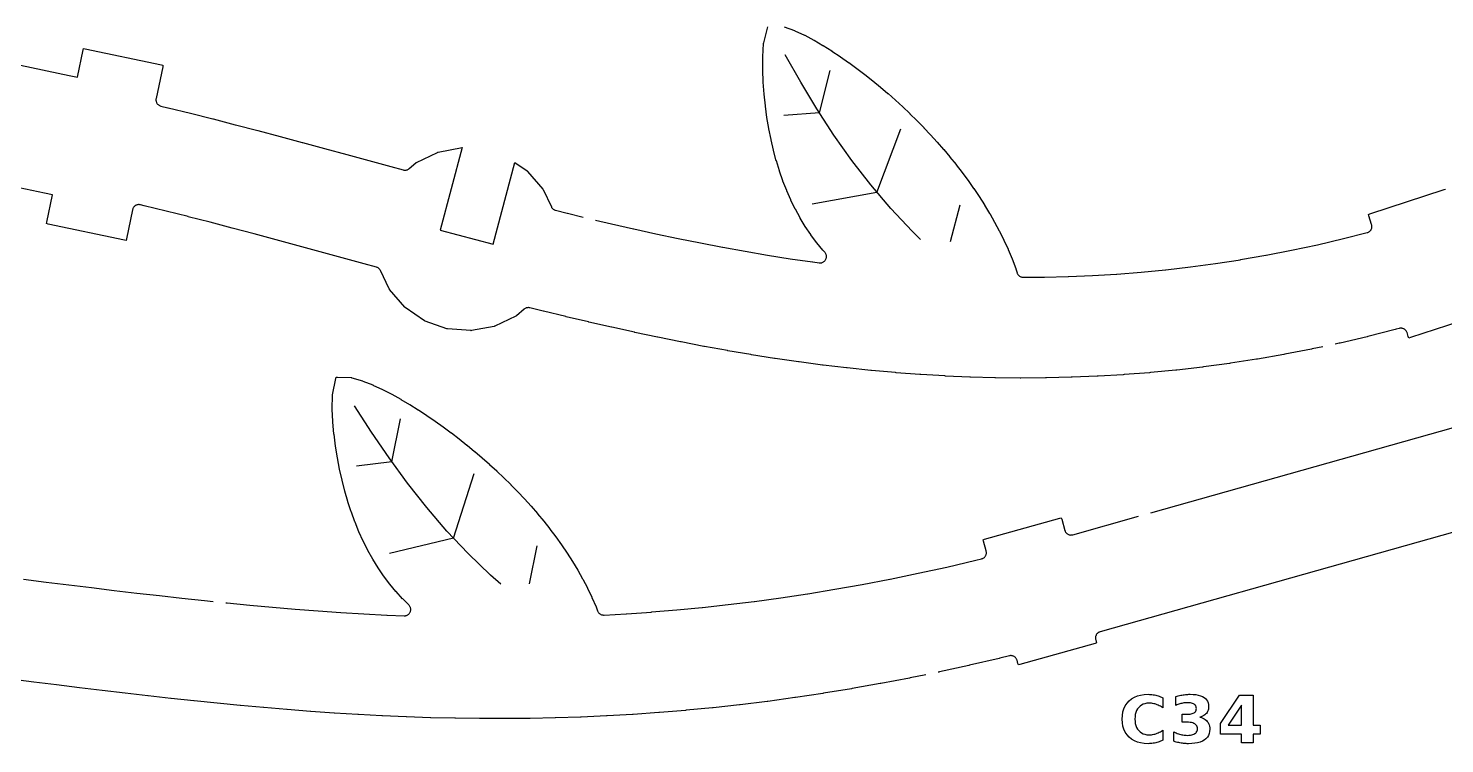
# Model space of a CAD drawing. Header units: millimetres. Extents: x 3 to 297, y 8 to 291.
# Drawn here: x 171.5 to 243.8, y 115.4 to 151.9 of the extents above; entities that cross this region are included whole.
import ezdxf

# ---------------------------------------------------------------- set-up
doc = ezdxf.new("R2010")
doc.units = ezdxf.units.MM
for name, color, linetype in [('CUT', 1, 'CONTINUOUS'), ('ENGRAVE', 5, 'CONTINUOUS'), ('SCORE', 7, 'CONTINUOUS')]:
    doc.layers.add(name, color=color, linetype=linetype)

msp = doc.modelspace()

# ---------------------------------------------------------------- linework, layer by layer
at = {"layer": 'CUT', "color": 1}
for points in [[(162.233, 151.8993), (173.5591, 149.5117), (173.975, 149.4241), (174.2673, 150.8106), (174.2874, 150.8872), (174.3656, 150.8747), (178.2639, 150.0529), (178.3405, 150.0328), (178.328, 149.9546), (177.9862, 148.3333), (177.981, 148.3006), (177.979, 148.2693), (177.9801, 148.238), (177.9841, 148.2069), (177.9911, 148.1764), (178.0011, 148.1467), (178.0138, 148.1181), (178.0293, 148.0908), (178.0473, 148.0652), (178.0677, 148.0414), (178.0903, 148.0197), (178.1149, 148.0002), (178.1412, 147.9832), (178.169, 147.9689), (178.1981, 147.9573), (178.23, 147.948), (178.5858, 147.8628), (178.6014, 147.859), (179.7383, 147.5792), (179.7521, 147.5758), (180.887, 147.2897), (180.8991, 147.2866), (182.0322, 146.995), (182.0427, 146.9923), (183.1742, 146.6959), (183.183, 146.6936), (184.3133, 146.3932), (184.3205, 146.3913), (185.4498, 146.0876), (185.4553, 146.0861), (186.584, 145.7799), (186.5878, 145.7789), (187.716, 145.4709), (188.8465, 145.1613), (189.9746, 144.8521), (190.5984, 144.6815), (190.6311, 144.6742), (190.6626, 144.6704), (190.6942, 144.6697), (190.7258, 144.672), (190.7571, 144.6774), (190.7876, 144.6859), (190.8172, 144.6972), (190.8455, 144.7114), (190.8723, 144.7283), (190.8988, 144.7489), (191.2496, 145.0495), (191.2629, 145.06), (191.2778, 145.0679), (192.348, 145.5806), (192.3636, 145.5872), (192.38, 145.591), (193.6163, 145.8223), (192.4945, 141.6035), (195.1908, 140.8865), (196.3006, 145.0602), (196.9244, 144.633), (196.9379, 144.6229), (196.9495, 144.6106), (197.7216, 143.7095), (197.7321, 143.6962), (197.74, 143.6813), (198.1618, 142.8007), (198.1778, 142.7712), (198.1956, 142.7449), (198.2158, 142.7204), (198.2383, 142.6981), (198.2629, 142.678), (198.2893, 142.6604), (198.3173, 142.6455), (198.3467, 142.6334), (198.3788, 142.6237), (198.9778, 142.4742), (198.9799, 142.4737), (199.7892, 142.2767)], [(200.4212, 142.125), (201.2335, 141.9329), (201.236, 141.9323), (202.3636, 141.6742), (202.3664, 141.6735), (203.4957, 141.4243), (203.4987, 141.4237), (204.63, 141.1841), (204.6332, 141.1835), (205.7668, 140.9542), (205.7702, 140.9535), (206.9063, 140.7353), (206.91, 140.7346), (208.049, 140.5281), (208.0529, 140.5274), (209.1951, 140.3333), (209.1992, 140.3326), (210.3448, 140.1515), (210.3492, 140.1509), (211.4986, 139.9836), (211.5032, 139.9829), (211.8326, 139.9393), (211.866, 139.9365), (211.8977, 139.937), (211.9292, 139.9405), (211.9602, 139.9471), (211.9904, 139.9567), (212.0196, 139.9692), (212.0473, 139.9845), (212.0735, 140.0024), (212.0978, 140.0228), (212.12, 140.0454), (212.1399, 140.0701), (212.1572, 140.0966), (212.1719, 140.1247), (212.1838, 140.1541), (212.1928, 140.1845), (212.1988, 140.2156), (212.2017, 140.2472), (212.2015, 140.2789), (212.1983, 140.3104), (212.192, 140.3414), (212.1826, 140.3717), (212.1704, 140.401), (212.1554, 140.4289), (212.1377, 140.4552), (212.1164, 140.4811), (212.0303, 140.5759), (212.0227, 140.5848), (211.71, 140.9648), (211.7029, 140.9739), (211.4087, 141.3693), (211.4021, 141.3786), (211.1259, 141.7895), (211.12, 141.7989), (210.8617, 142.225), (210.8563, 142.2343), (210.6157, 142.6755), (210.6109, 142.6848), (210.3877, 143.1409), (210.3834, 143.1501), (210.1772, 143.6209), (210.1735, 143.6298), (209.984, 144.115), (209.9809, 144.1236), (209.8077, 144.623), (209.805, 144.6313), (209.6479, 145.1445), (209.6456, 145.1525), (209.5043, 145.6793), (209.5024, 145.687), (209.3765, 146.2272), (209.3749, 146.2345), (209.2643, 146.7878), (209.263, 146.795), (209.1678, 147.3613), (209.1667, 147.3684), (209.087, 147.9479), (209.0861, 147.955), (209.0226, 148.548), (209.022, 148.5554), (208.9762, 149.1629), (208.9757, 149.1712), (208.9505, 149.7951), (208.9503, 149.8053), (208.952, 150.4495), (208.9525, 150.4646), (208.9975, 151.1414), (208.9992, 151.1562), (209.0023, 151.1709), (209.2188, 151.991)], [(210.0433, 151.9953), (210.5729, 151.8025), (210.5918, 151.7947), (211.0824, 151.5664), (211.0938, 151.5607), (211.5635, 151.3107), (211.5716, 151.3061), (212.0258, 151.041), (212.0322, 151.0372), (212.4739, 150.7605), (212.4792, 150.757), (212.9103, 150.4707), (212.9149, 150.4676), (213.3366, 150.1729), (213.3407, 150.17), (213.7539, 149.8678), (213.7577, 149.865), (214.1629, 149.556), (214.1665, 149.5532), (214.5642, 149.2378), (214.5676, 149.235), (214.958, 148.9135), (214.9613, 148.9107), (215.3446, 148.5831), (215.3478, 148.5804), (215.7241, 148.2469), (215.7273, 148.2441), (216.0967, 147.9049), (216.0998, 147.9021), (216.4623, 147.5572), (216.4654, 147.5542), (216.821, 147.2035), (216.824, 147.2005), (217.1726, 146.8441), (217.1756, 146.8409), (217.5172, 146.4786), (217.5202, 146.4754), (217.8545, 146.1071), (217.8575, 146.1037), (218.1845, 145.7295), (218.1876, 145.7259), (218.507, 145.3455), (218.51, 145.3418), (218.8218, 144.955), (218.8248, 144.9512), (219.1286, 144.5579), (219.1316, 144.5538), (219.4272, 144.1538), (219.4302, 144.1496), (219.7173, 143.7426), (219.7204, 143.7381), (219.9985, 143.3239), (220.0016, 143.3192), (220.2706, 142.8975), (220.2737, 142.8925), (220.5329, 142.4628), (220.536, 142.4575), (220.7851, 142.0196), (220.7882, 142.0139), (221.0263, 141.5672), (221.0295, 141.5611), (221.2559, 141.1049), (221.2591, 141.0982), (221.4727, 140.6319), (221.4759, 140.6245), (221.6754, 140.1469), (221.6787, 140.1385), (221.862, 139.6483), (221.8654, 139.6386), (221.9327, 139.4317), (221.9445, 139.4005), (221.9586, 139.3722), (221.9752, 139.3454), (221.9944, 139.3204), (222.016, 139.2974), (222.0396, 139.2765), (222.0652, 139.2581), (222.0925, 139.2422), (222.1211, 139.229), (222.1509, 139.2187), (222.1816, 139.2113), (222.2128, 139.2069), (222.2462, 139.2055), (223.3291, 139.2122), (223.3354, 139.2123), (224.5491, 139.2411), (224.5555, 139.2413), (225.7772, 139.292), (225.7837, 139.2923), (227.0139, 139.3657), (227.0205, 139.3662), (228.2595, 139.4629), (228.2662, 139.4635), (229.5144, 139.5843), (229.5211, 139.585), (230.779, 139.7306), (230.7858, 139.7315), (232.0537, 139.9027), (232.0605, 139.9037), (233.3389, 140.1011), (233.3457, 140.1023), (234.6349, 140.3268), (234.6418, 140.328), (235.9423, 140.5804), (235.9491, 140.5818), (237.2612, 140.8626), (237.268, 140.8642), (238.5921, 141.1744), (238.5989, 141.176), (239.8018, 141.4823), (239.8334, 141.492), (239.8623, 141.504), (239.8899, 141.5188), (239.916, 141.5361), (239.9402, 141.5558), (239.9625, 141.5778), (239.9825, 141.6018), (240.0002, 141.6276), (240.0152, 141.655), (240.0276, 141.6838), (240.0372, 141.7136), (240.0438, 141.7441), (240.0475, 141.7752), (240.0481, 141.8065), (240.0458, 141.8377), (240.0404, 141.8685), (240.0317, 141.9004), (239.8885, 142.3385), (239.8677, 142.4149), (239.9416, 142.4432), (243.7286, 143.6806), (243.805, 143.7015)], [(237.5343, 135.6544), (237.0009, 135.5402), (236.9531, 135.5305), (235.5965, 135.2672), (235.5485, 135.2584), (234.2031, 135.0241), (234.1551, 135.0162), (232.8206, 134.81), (232.7727, 134.803), (231.4488, 134.6243), (231.4011, 134.6183), (230.0875, 134.4662), (230.0401, 134.4611), (228.7366, 134.3349), (228.6897, 134.3308), (227.3959, 134.2298), (227.3495, 134.2266), (226.0652, 134.15), (226.0194, 134.1476), (224.7444, 134.0947), (224.6993, 134.0932), (223.4332, 134.0632), (223.3889, 134.0625), (222.1315, 134.0547), (222.088, 134.0547), (220.839, 134.0683), (220.7966, 134.0691), (219.5556, 134.1034), (219.5143, 134.1048), (218.2812, 134.159), (218.2409, 134.1611), (217.0154, 134.2344), (216.9763, 134.237), (215.758, 134.3288), (215.7203, 134.3319), (214.5089, 134.4414), (214.4725, 134.4449), (213.2679, 134.5713), (213.2329, 134.5752), (212.0346, 134.7177), (212.001, 134.7219), (210.809, 134.8799), (210.7768, 134.8844), (209.5906, 135.057), (209.56, 135.0617), (208.3793, 135.2483), (208.3502, 135.253), (207.1749, 135.4528), (207.1473, 135.4576), (205.977, 135.6698), (205.9511, 135.6747), (204.7854, 135.8986), (204.7611, 135.9033), (203.5999, 136.1382), (203.5772, 136.1429), (202.4202, 136.3879), (202.3991, 136.3924), (201.246, 136.6469), (201.2266, 136.6512), (200.0771, 136.9144), (200.0593, 136.9185), (198.9131, 137.1896), (198.897, 137.1935), (197.7538, 137.4717), (197.7394, 137.4753), (197.0673, 137.6431), (197.0352, 137.6495), (197.0044, 137.6526), (196.9734, 137.6528), (196.9426, 137.6501), (196.9122, 137.6444), (196.8824, 137.6359), (196.8536, 137.6245), (196.826, 137.6105), (196.7999, 137.5939), (196.774, 137.5738), (196.3816, 137.2375), (196.3683, 137.2271), (196.3534, 137.2191), (195.2832, 136.7065), (195.2677, 136.6998), (195.2512, 136.696), (194.0848, 136.4778), (194.0681, 136.4754), (194.0512, 136.476), (192.8681, 136.5671), (192.8513, 136.5692), (192.8352, 136.5741), (191.7159, 136.9683), (191.7002, 136.9746), (191.6859, 136.9835), (190.7068, 137.654), (190.6933, 137.6642), (190.6818, 137.6765), (189.9096, 138.5775), (189.8992, 138.5908), (189.8912, 138.6057), (189.4435, 139.5404), (189.428, 139.5692), (189.4108, 139.5949), (189.3912, 139.6189), (189.3694, 139.6409), (189.3457, 139.6607), (189.3202, 139.6782), (189.2931, 139.6931), (189.2647, 139.7055), (189.2336, 139.7156), (188.6152, 139.8848), (187.4859, 140.1943), (186.3592, 140.5029), (185.2341, 140.81), (184.1104, 141.1148), (184.1096, 141.1151), (182.9877, 141.4167), (182.9867, 141.417), (181.8658, 141.7149), (181.8645, 141.7152), (180.7444, 142.0086), (180.7429, 142.009), (179.6232, 142.2972), (179.6214, 142.2976), (178.5019, 142.5798), (178.4999, 142.5803), (177.3803, 142.8559), (177.3781, 142.8564), (177.1846, 142.9027), (177.1508, 142.9091), (177.1185, 142.9118), (177.0861, 142.9113), (177.0539, 142.9076), (177.0222, 142.9007), (176.9913, 142.8907), (176.9616, 142.8777), (176.9334, 142.8617), (176.9069, 142.843), (176.8823, 142.8218), (176.8601, 142.7982), (176.8402, 142.7725), (176.8231, 142.745), (176.8088, 142.7159), (176.7974, 142.6855), (176.7887, 142.6523), (176.4749, 141.1638), (176.4547, 141.0872), (176.3765, 141.0997), (172.4782, 141.9215), (172.4016, 141.9416), (172.4141, 142.0198), (172.7064, 143.4063), (172.2905, 143.494), (160.9645, 145.8816)], [(245.7942, 137.3596), (242.0072, 136.1221), (241.9308, 136.1012), (241.9025, 136.1752), (241.8372, 136.3752), (241.8256, 136.4058), (241.8119, 136.4335), (241.7956, 136.4598), (241.7769, 136.4844), (241.756, 136.5072), (241.7329, 136.5278), (241.7081, 136.5462), (241.6815, 136.5621), (241.6536, 136.5754), (241.6246, 136.5861), (241.5947, 136.5939), (241.5641, 136.5988), (241.5333, 136.6008), (241.5024, 136.5999), (241.4717, 136.596), (241.4398, 136.5888), (241.2826, 136.5456), (241.2357, 136.5331), (239.8438, 136.1787), (239.7965, 136.1671), (238.4167, 135.8438), (238.369, 135.8331), (238.1699, 135.7905)], [(181.5476, 122.5801), (181.6152, 122.5731), (181.6172, 122.5729), (182.7709, 122.4608), (182.7731, 122.4605), (183.9288, 122.3552), (183.9311, 122.355), (185.0895, 122.2571), (185.0921, 122.2568), (186.2537, 122.167), (186.2565, 122.1668), (187.422, 122.0857), (187.425, 122.0855), (188.595, 122.0137), (188.5981, 122.0135), (189.7733, 121.9517), (189.7766, 121.9515), (190.6439, 121.9139), (190.6783, 121.9141), (190.7107, 121.9176), (190.7425, 121.9243), (190.7736, 121.9341), (190.8034, 121.947), (190.8319, 121.9628), (190.8586, 121.9814), (190.8833, 122.0026), (190.9058, 122.0261), (190.9258, 122.0518), (190.9431, 122.0793), (190.9576, 122.1085), (190.9692, 122.1389), (190.9776, 122.1704), (190.9828, 122.2025), (190.9848, 122.235), (190.9835, 122.2675), (190.979, 122.2997), (190.9712, 122.3313), (190.9604, 122.362), (190.9465, 122.3915), (190.9298, 122.4194), (190.9103, 122.4455), (190.8871, 122.4709), (190.5766, 122.778), (190.5685, 122.7864), (190.236, 123.1492), (190.2284, 123.1579), (189.9135, 123.5371), (189.9064, 123.5461), (189.6088, 123.9416), (189.6023, 123.9507), (189.3217, 124.3624), (189.3158, 124.3715), (189.052, 124.7992), (189.0467, 124.8082), (188.7995, 125.2518), (188.7948, 125.2607), (188.5637, 125.7198), (188.5596, 125.7285), (188.3445, 126.2029), (188.3408, 126.2113), (188.1413, 126.7008), (188.1382, 126.7089), (187.9539, 127.213), (187.9512, 127.2209), (187.782, 127.7394), (187.7796, 127.747), (187.6251, 128.2797), (187.6231, 128.2869), (187.4832, 128.8336), (187.4815, 128.8406), (187.3562, 129.4011), (187.3548, 129.4081), (187.2443, 129.9825), (187.243, 129.9895), (187.148, 130.5783), (187.1469, 130.5857), (187.0688, 131.1899), (187.0679, 131.1981), (187.0095, 131.8198), (187.0087, 131.83), (186.9761, 132.4734), (186.9758, 132.4885), (186.9846, 133.1667), (186.9855, 133.1816), (186.9878, 133.1964), (187.1603, 134.0269), (187.1775, 134.0927), (187.2447, 134.0946), (187.9483, 134.0808), (187.9661, 134.0796), (187.9833, 134.0752), (188.5224, 133.9109), (188.5418, 133.9041), (189.0438, 133.7023), (189.0555, 133.6972), (189.5379, 133.4726), (189.5463, 133.4685), (190.0139, 133.228), (190.0205, 133.2245), (190.4763, 132.9717), (190.4818, 132.9686), (190.9276, 132.7057), (190.9323, 132.7028), (191.3692, 132.431), (191.3735, 132.4283), (191.8022, 132.1486), (191.8061, 132.146), (192.2272, 131.8591), (192.231, 131.8565), (192.6449, 131.5627), (192.6484, 131.5601), (193.0554, 131.2598), (193.0589, 131.2572), (193.4591, 130.9506), (193.4624, 130.948), (193.856, 130.6351), (193.8593, 130.6325), (194.2463, 130.3135), (194.2495, 130.3108), (194.6299, 129.9857), (194.6331, 129.9829), (195.0069, 129.6517), (195.0101, 129.6488), (195.3773, 129.3115), (195.3805, 129.3085), (195.7408, 128.965), (195.744, 128.9619), (196.0975, 128.612), (196.1007, 128.6088), (196.4472, 128.2525), (196.4504, 128.2491), (196.7897, 127.8862), (196.7929, 127.8827), (197.1248, 127.5131), (197.1281, 127.5094), (197.4524, 127.1329), (197.4556, 127.129), (197.7721, 126.7453), (197.7754, 126.7412), (198.0837, 126.3502), (198.087, 126.3459), (198.3869, 125.9471), (198.3903, 125.9425), (198.6813, 125.5357), (198.6847, 125.5309), (198.9665, 125.1157), (198.9699, 125.1106), (199.2419, 124.6866), (199.2453, 124.6811), (199.5069, 124.2477), (199.5104, 124.2417), (199.7608, 123.7983), (199.7643, 123.7918), (200.0026, 123.3375), (200.0062, 123.3303), (200.2308, 122.864), (200.2346, 122.8558), (200.4438, 122.3761), (200.4477, 122.3665), (200.526, 122.1632), (200.5395, 122.1328), (200.555, 122.1053), (200.573, 122.0795), (200.5935, 122.0556), (200.6161, 122.0337), (200.6408, 122.0142), (200.6673, 121.9971), (200.6953, 121.9827), (200.7245, 121.971), (200.7548, 121.9623), (200.7857, 121.9565), (200.8171, 121.9537), (200.8504, 121.954), (201.9896, 122.0193), (201.9942, 122.0196), (203.2687, 122.1089), (203.2734, 122.1092), (204.5609, 122.2161), (204.5656, 122.2165), (205.8668, 122.3416), (205.8716, 122.3421), (207.1871, 122.4861), (207.1919, 122.4867), (208.5225, 122.6502), (208.5273, 122.6508), (209.8734, 122.8346), (209.8783, 122.8353), (211.2407, 123.04), (211.2456, 123.0407), (212.625, 123.267), (212.6298, 123.2678), (214.0269, 123.5163), (214.0316, 123.5171), (215.447, 123.7886), (215.4517, 123.7895), (216.8859, 124.0846), (216.8907, 124.0856), (218.3444, 124.4049), (218.3491, 124.406), (219.823, 124.7503), (219.8277, 124.7514), (220.1196, 124.8237), (220.1525, 124.8336), (220.1826, 124.8461), (220.2112, 124.8615), (220.2382, 124.8797), (220.2632, 124.9005), (220.2861, 124.9237), (220.3064, 124.949), (220.3242, 124.9763), (220.3391, 125.0052), (220.3511, 125.0355), (220.3599, 125.0668), (220.3656, 125.0989), (220.3681, 125.1313), (220.3673, 125.1638), (220.3632, 125.1961), (220.3556, 125.2297), (220.2172, 125.7201), (220.1994, 125.7972), (220.2745, 125.8225), (224.1088, 126.9045), (224.186, 126.9222), (224.2112, 126.8472), (224.3715, 126.2792), (224.3822, 126.2472), (224.3953, 126.2181), (224.4111, 126.1905), (224.4296, 126.1645), (224.4506, 126.1404), (224.4738, 126.1186), (224.499, 126.0991), (224.526, 126.0822), (224.5546, 126.068), (224.5844, 126.0567), (224.6152, 126.0483), (224.6466, 126.043), (224.6784, 126.0408), (224.7103, 126.0418), (224.7419, 126.0458), (224.7748, 126.0534), (228.1359, 127.0019)], [(228.7615, 127.1784), (253.2528, 134.0898)], [(254.6515, 129.1334), (226.1735, 121.097), (226.1415, 121.0862), (226.1124, 121.0732), (226.0848, 121.0573), (226.0588, 121.0388), (226.0348, 121.0179), (226.0129, 120.9947), (225.9934, 120.9694), (225.9765, 120.9424), (225.9623, 120.9138), (225.951, 120.884), (225.9426, 120.8533), (225.9373, 120.8218), (225.9351, 120.79), (225.9361, 120.7581), (225.9401, 120.7265), (225.9477, 120.6936), (225.9722, 120.6069), (225.9899, 120.5297), (225.9149, 120.5045), (222.0806, 119.4224), (222.0034, 119.4047), (221.9782, 119.4797), (221.9326, 119.6412), (221.9221, 119.6725), (221.9094, 119.7011), (221.894, 119.7282), (221.8761, 119.7538), (221.8558, 119.7775), (221.8333, 119.7992), (221.8088, 119.8186), (221.7826, 119.8356), (221.7549, 119.85), (221.7259, 119.8616), (221.696, 119.8704), (221.6653, 119.8763), (221.6342, 119.8793), (221.603, 119.8792), (221.5719, 119.8761), (221.5395, 119.8697), (221.0474, 119.7479), (221.0149, 119.7401), (219.5027, 119.3868), (219.4699, 119.3794), (217.9775, 119.0515), (217.9443, 119.0445), (217.9091, 119.0372)], [(171.2175, 123.7849), (172.3797, 123.6402), (173.5387, 123.4966), (174.6952, 123.3545), (175.8499, 123.2148), (175.8507, 123.2147), (177.0032, 123.078), (177.0043, 123.0778), (178.1558, 122.9447), (178.1572, 122.9446), (179.3083, 122.8158), (179.3099, 122.8156), (180.4613, 122.6917), (180.463, 122.6915), (180.901, 122.6465)], [(217.2725, 118.9062), (216.4712, 118.7414), (216.4378, 118.7347), (214.9832, 118.4558), (214.9497, 118.4496), (213.5132, 118.1941), (213.4795, 118.1883), (212.0606, 117.9556), (212.0268, 117.9503), (210.6248, 117.7397), (210.5911, 117.7348), (209.2054, 117.5456), (209.1718, 117.5413), (207.8019, 117.3729), (207.7684, 117.369), (206.4137, 117.2207), (206.3805, 117.2173), (205.0404, 117.0884), (205.0075, 117.0855), (203.6815, 116.9754), (203.6489, 116.9729), (202.3365, 116.881), (202.3044, 116.8789), (201.0048, 116.8044), (200.9733, 116.8028), (199.6861, 116.7451), (199.6551, 116.7439), (198.3797, 116.7022), (198.3495, 116.7014), (197.0852, 116.6752), (197.0558, 116.6748), (195.8022, 116.6634), (195.7736, 116.6633), (194.5301, 116.666), (194.5024, 116.6662), (193.2683, 116.6824), (193.2417, 116.6828), (192.0165, 116.7118), (191.9909, 116.7125), (190.7741, 116.7535), (190.7496, 116.7544), (189.5406, 116.8069), (189.5173, 116.808), (188.3154, 116.8713), (188.2934, 116.8725), (187.0982, 116.9458), (187.0774, 116.9472), (185.8882, 117.03), (185.8688, 117.0314), (184.6851, 117.1229), (184.667, 117.1244), (183.4882, 117.224), (183.4716, 117.2255), (182.2971, 117.3326), (182.2819, 117.334), (181.1112, 117.4478), (181.0975, 117.4492), (179.93, 117.5692), (179.9178, 117.5704), (178.7529, 117.6958), (178.7422, 117.697), (177.5794, 117.8271), (177.5703, 117.8281), (176.4089, 117.9624), (176.4013, 117.9633), (175.2408, 118.1009), (175.2348, 118.1016), (174.0747, 118.242), (174.0703, 118.2426), (172.9099, 118.3851), (171.7458, 118.5294), (170.582, 118.6742)]]:
    msp.add_lwpolyline(points, dxfattribs=at)
at = {"layer": 'ENGRAVE', "color": 5}
for points in [[(229.3095, 115.5362), (229.2508, 115.5101), (229.1912, 115.4863), (229.1309, 115.465), (229.0697, 115.4462), (229.0077, 115.4298), (228.9449, 115.4158), (228.8811, 115.4045), (228.8165, 115.3956), (228.7509, 115.3893), (228.6845, 115.3855), (228.6171, 115.3842), (228.4217, 115.3936), (228.2404, 115.4219), (228.0731, 115.469), (227.9197, 115.535), (227.7805, 115.6199), (227.6552, 115.7236), (227.5468, 115.8434), (227.4581, 115.9766), (227.3891, 116.1233), (227.3398, 116.2835), (227.3102, 116.457), (227.3004, 116.644), (227.3102, 116.8314), (227.3398, 117.0054), (227.3891, 117.1658), (227.4581, 117.3127), (227.5468, 117.4461), (227.6552, 117.566), (227.7805, 117.6697), (227.9197, 117.7545), (228.0731, 117.8205), (228.2404, 117.8677), (228.4217, 117.8959), (228.6171, 117.9054), (228.6845, 117.9041), (228.7509, 117.9003), (228.8165, 117.894), (228.8811, 117.8851), (228.9449, 117.8737), (229.0077, 117.8598), (229.0697, 117.8434), (229.1309, 117.8245), (229.1912, 117.8032), (229.2508, 117.7795), (229.3095, 117.7533), (229.3674, 117.7247), (229.3674, 117.2218), (229.3095, 117.2596), (229.2519, 117.2939), (229.1945, 117.3247), (229.1374, 117.352), (229.0805, 117.3757), (229.024, 117.3959), (228.9671, 117.4128), (228.9092, 117.4267), (228.8502, 117.4374), (228.7903, 117.4451), (228.7294, 117.4497), (228.6675, 117.4513), (228.5598, 117.4453), (228.4599, 117.4274), (228.3681, 117.3975), (228.2842, 117.3558), (228.2082, 117.3021), (228.1402, 117.2364), (228.0815, 117.1603), (228.0335, 117.0751), (227.9962, 116.9809), (227.9695, 116.8776), (227.9535, 116.7653), (227.9481, 116.644), (227.9535, 116.5231), (227.9695, 116.4112), (227.9962, 116.3083), (228.0335, 116.2143), (228.0815, 116.1292), (228.1402, 116.0531), (228.2082, 115.9875), (228.2842, 115.9338), (228.3681, 115.892), (228.4599, 115.8622), (228.5598, 115.8443), (228.6675, 115.8383), (228.7294, 115.8398), (228.7903, 115.8445), (228.8502, 115.8521), (228.9092, 115.8629), (228.9671, 115.8767), (229.024, 115.8936), (229.0805, 115.9139), (229.1374, 115.9376), (229.1945, 115.9648), (229.2519, 115.9956), (229.3095, 116.03), (229.3674, 116.0678), (229.3674, 115.5649), (229.3095, 115.5362)], [(231.4174, 116.6889), (231.483, 116.6547), (231.5419, 116.6154), (231.5944, 116.5708), (231.6402, 116.5211), (231.6793, 116.4664), (231.7112, 116.4069), (231.7361, 116.3427), (231.7538, 116.2737), (231.7644, 116.2), (231.768, 116.1215), (231.7603, 116.0059), (231.7373, 115.8999), (231.6988, 115.8035), (231.645, 115.7168), (231.5759, 115.6397), (231.4913, 115.5722), (231.392, 115.5147), (231.2786, 115.4678), (231.1511, 115.4312), (231.0095, 115.4051), (230.8538, 115.3894), (230.684, 115.3842), (230.6216, 115.385), (230.5591, 115.3875), (230.4966, 115.3917), (230.4341, 115.3976), (230.3715, 115.4051), (230.3089, 115.4143), (230.2463, 115.4252), (230.184, 115.4377), (230.1219, 115.4519), (230.06, 115.4678), (229.9984, 115.4854), (229.9369, 115.5046), (229.9369, 115.988), (229.9955, 115.9599), (230.0539, 115.9342), (230.1121, 115.9109), (230.1702, 115.89), (230.2282, 115.8715), (230.2861, 115.8554), (230.3437, 115.8417), (230.401, 115.8305), (230.458, 115.8218), (230.5147, 115.8156), (230.571, 115.8119), (230.627, 115.8106), (230.7068, 115.813), (230.7801, 115.8202), (230.847, 115.8322), (230.9074, 115.849), (230.9613, 115.8705), (231.0087, 115.8969), (231.0493, 115.9277), (231.0824, 115.9627), (231.1082, 116.0019), (231.1266, 116.0452), (231.1377, 116.0927), (231.1414, 116.1443), (231.1376, 116.1974), (231.1263, 116.246), (231.1074, 116.2902), (231.081, 116.3298), (231.047, 116.365), (231.0055, 116.3958), (230.9566, 116.4219), (230.9005, 116.4432), (230.8372, 116.4598), (230.7668, 116.4717), (230.6891, 116.4788), (230.6043, 116.4812), (230.3536, 116.4812), (230.3536, 116.8849), (230.6173, 116.8849), (230.6926, 116.8869), (230.7612, 116.8931), (230.8232, 116.9034), (230.8784, 116.9178), (230.927, 116.9363), (230.9688, 116.9589), (231.0042, 116.9857), (231.033, 117.0169), (231.0555, 117.0523), (231.0716, 117.092), (231.0812, 117.136), (231.0844, 117.1843), (231.0813, 117.2292), (231.0719, 117.2706), (231.0563, 117.3084), (231.0345, 117.3428), (231.0064, 117.3735), (230.9721, 117.4008), (230.9321, 117.4242), (230.8869, 117.4433), (230.8366, 117.4582), (230.7811, 117.4688), (230.7205, 117.4752), (230.6547, 117.4773), (230.6042, 117.4764), (230.5534, 117.4735), (230.5025, 117.4688), (230.4514, 117.4621), (230.4002, 117.4536), (230.3487, 117.4431), (230.2972, 117.4308), (230.2458, 117.4167), (230.1945, 117.4008), (230.1433, 117.3831), (230.0922, 117.3635), (230.0411, 117.3422), (230.0411, 117.8012), (230.1029, 117.8178), (230.1644, 117.833), (230.2258, 117.8468), (230.2871, 117.8591), (230.3481, 117.8699), (230.4089, 117.8793), (230.4695, 117.8873), (230.5298, 117.8938), (230.5896, 117.8988), (230.6491, 117.9025), (230.7082, 117.9046), (230.767, 117.9054), (230.9183, 117.901), (231.0563, 117.8881), (231.181, 117.8665), (231.2926, 117.8363), (231.3908, 117.7974), (231.4758, 117.7499), (231.5477, 117.6937), (231.6065, 117.6288), (231.6522, 117.5552), (231.6849, 117.4729), (231.7045, 117.3818), (231.711, 117.282), (231.7079, 117.2131), (231.6986, 117.1484), (231.683, 117.0881), (231.6611, 117.0321), (231.633, 116.9803), (231.5987, 116.9329), (231.5583, 116.8898), (231.5119, 116.8512), (231.4596, 116.8171), (231.4012, 116.7875), (231.337, 116.7623), (231.2667, 116.7416), (231.3453, 116.7179), (231.4174, 116.6889)], [(234.333, 116.3282), (234.333, 115.8741), (233.9863, 115.8741), (233.9863, 115.4314), (233.3938, 115.4314), (233.3938, 115.8741), (232.3164, 115.8741), (232.3164, 116.4112), (233.2897, 117.8614), (233.9863, 117.8614), (233.9863, 116.3282), (234.333, 116.3282)], [(233.3938, 117.3455), (232.707, 116.3282), (233.3938, 116.3282), (233.3938, 117.3455)]]:
    msp.add_lwpolyline(points, close=True, dxfattribs=at)
at = {"layer": 'SCORE', "color": 7}
for points in [[(217.0039, 141.1294), (216.576, 141.551), (215.4955, 142.7095), (214.4708, 143.9146), (213.5025, 145.1668), (212.5877, 146.4637), (211.7205, 147.8004), (210.8917, 149.1692), (210.0901, 150.5606)], [(211.8474, 147.5984), (212.4014, 149.7583)], [(211.8474, 147.5984), (210.0371, 147.4679)], [(214.7827, 143.5355), (216.0065, 146.7778)], [(214.7827, 143.5355), (211.475, 142.9275)], [(218.5416, 141.0304), (219.0233, 142.9079)], [(195.5783, 123.5387), (195.0638, 123.9941), (193.9231, 125.0934), (192.8355, 126.2421), (191.8018, 127.4409), (190.8192, 128.6872), (189.8819, 129.9757), (188.9813, 131.2983), (188.1066, 132.645)], [(190.0194, 129.7807), (190.4574, 131.9671)], [(190.0194, 129.7807), (188.2187, 129.5539)], [(193.1673, 125.8802), (194.2163, 129.1832)], [(193.1673, 125.8802), (189.8966, 125.0967)], [(197.0488, 123.551), (197.4352, 125.4796)]]:
    msp.add_lwpolyline(points, dxfattribs=at)

doc.saveas('drawing.dxf')
